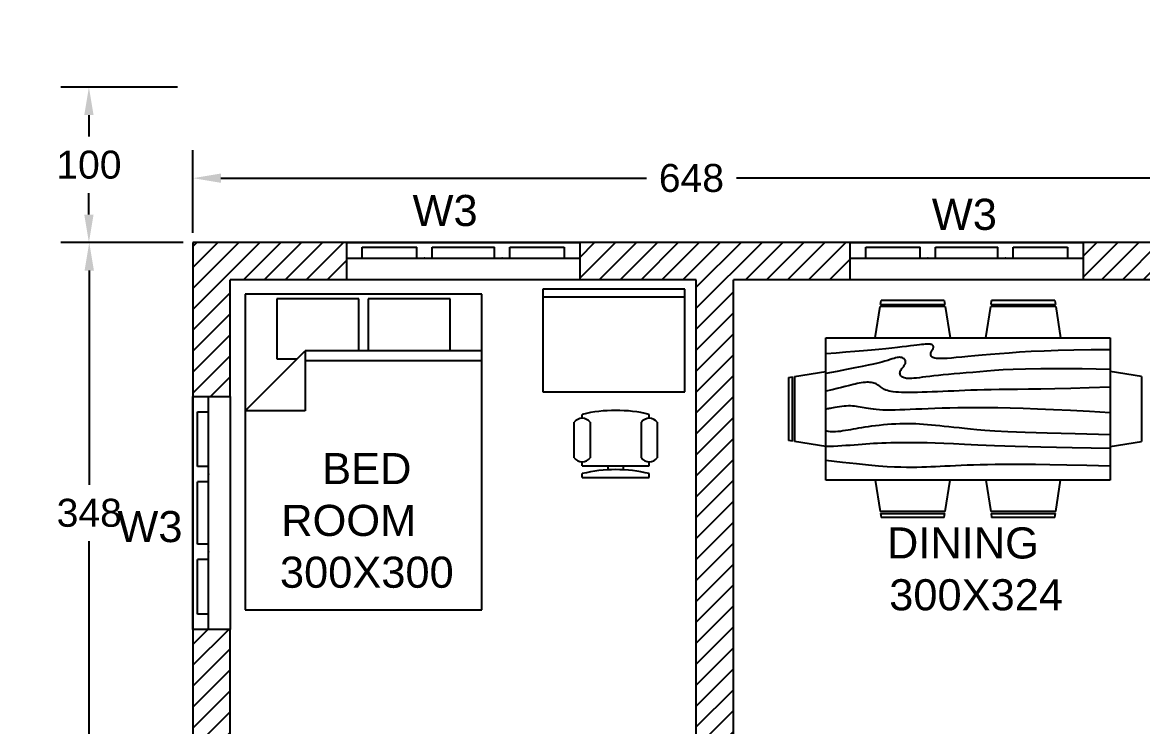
# Model space of a CAD drawing. Header units: inches. Extents: x -2903 to 3367, y -161 to 1064.
# Drawn here: x 665.08 to 672.29, y 573.2 to 577.73 of the extents above; entities that cross this region are included whole.
import ezdxf

# ---------------------------------------------------------------- set-up
doc = ezdxf.new("R2010")
doc.units = ezdxf.units.IN
doc.header["$MEASUREMENT"] = 0
doc.styles.get("Standard").update_dxf_attribs({"font": 'arial.ttf'})
doc.dimstyles.get("Standard").update_dxf_attribs({"dimtxt": 0.18, "dimasz": 0.18, "dimexe": 0.18, "dimexo": 0.0625, "dimgap": 0.09, "dimtad": 0, "dimtih": 1, "dimtoh": 1, "dimdec": 0, "dimlfac": 100, "dimzin": 0, "dimdsep": 46, "dimtxsty": 'Standard', "dimcen": 0.09, "dimadec": 0, "dimazin": 0, "dimtfac": 1, "dimtdec": 0, "dimtofl": 0, "dimtmove": 0, "dimatfit": 3, "dimfxl": 1, "dimtolj": 1, "dimtzin": 0, "dimarcsym": 0})

# ---------------------------------------------------------------- blocks, each defined once
blk = doc.blocks.new('*D625')
at = {"color": 0, "lineweight": -2, "transparency": 16777216}
for p, q in [((666.1113, 576.3124), (665.3261, 576.3124)), ((665.5061, 576.1324), (665.5061, 574.7543)), ((665.5061, 573.0124), (665.5061, 574.3904)), ((666.1113, 572.8324), (665.3261, 572.8324))]:
    blk.add_line(p, q, dxfattribs=at)
at = {"color": 0, "transparency": 16777216}
for points in [[(665.4761, 576.1324), (665.5361, 576.1324), (665.5061, 576.3124)], [(665.4761, 573.0124), (665.5361, 573.0124), (665.5061, 572.8324)]]:
    blk.add_solid(points, dxfattribs=at)
at = {"layer": 'Defpoints', "color": 0, "transparency": 16777216}
for p in [(665.5061, 576.3124), (666.1738, 576.3124), (666.1738, 572.8324)]:
    blk.add_point(p, dxfattribs=at)
at = {"color": 0, "transparency": 16777216, "insert": (665.5061, 574.5724), "char_height": 0.18, "attachment_point": 5}
blk.add_mtext('\\A1;348', dxfattribs=at)
blk = doc.blocks.new('*D626')
at = {"color": 0, "lineweight": -2, "transparency": 16777216}
for p, q in [((666.1738, 576.3749), (666.1738, 576.9068)), ((672.6538, 576.3749), (672.6538, 576.9068)), ((666.3538, 576.7268), (669.0926, 576.7268)), ((672.4738, 576.7268), (669.6717, 576.7268))]:
    blk.add_line(p, q, dxfattribs=at)
at = {"color": 0, "transparency": 16777216}
for points in [[(666.3538, 576.7568), (666.3538, 576.6968), (666.1738, 576.7268)], [(672.4738, 576.7568), (672.4738, 576.6968), (672.6538, 576.7268)]]:
    blk.add_solid(points, dxfattribs=at)
at = {"layer": 'Defpoints', "color": 0, "transparency": 16777216}
for p in [(666.1738, 576.7268), (666.1738, 576.3124), (672.6538, 576.3124)]:
    blk.add_point(p, dxfattribs=at)
at = {"color": 0, "transparency": 16777216, "insert": (669.3822, 576.7268), "char_height": 0.18, "attachment_point": 5}
blk.add_mtext('\\A1;648', dxfattribs=at)
blk = doc.blocks.new('*D615')
at = {"color": 0, "lineweight": -2, "transparency": 16777216}
for p, q in [((666.0745, 577.3124), (665.324, 577.3124)), ((665.504, 577.1324), (665.504, 576.9943)), ((665.504, 576.4924), (665.504, 576.6305)), ((666.1113, 576.3124), (665.324, 576.3124))]:
    blk.add_line(p, q, dxfattribs=at)
at = {"color": 0, "transparency": 16777216}
for points in [[(665.474, 577.1324), (665.534, 577.1324), (665.504, 577.3124)], [(665.474, 576.4924), (665.534, 576.4924), (665.504, 576.3124)]]:
    blk.add_solid(points, dxfattribs=at)
at = {"layer": 'Defpoints', "color": 0, "transparency": 16777216}
for p in [(665.504, 577.3124), (666.137, 577.3124), (666.1738, 576.3124)]:
    blk.add_point(p, dxfattribs=at)
at = {"color": 0, "transparency": 16777216, "insert": (665.504, 576.8124), "char_height": 0.18, "attachment_point": 5}
blk.add_mtext('\\A1;100', dxfattribs=at)

msp = doc.modelspace()

# ---------------------------------------------------------------- hatches: boundary and pattern name
h = msp.add_hatch()
h.set_pattern_fill('ANSI31', color=256, scale=0.03, style=0)
h.set_pattern_definition([(45, (-1200.15947, -1210.70608), (-0.067351921, 0.067351921), [])])
h.paths.add_polyline_path([(673.7938, 577.3124), (674.0338, 577.3124), (674.0338, 577.0724), (673.7938, 577.0724)])
h.paths.add_polyline_path([(668.8138, 568.8424), (669.0538, 568.8424), (669.0538, 568.3924), (669.8038, 568.3924), (669.8038, 568.1524), (668.8138, 568.1524)])
h.paths.add_polyline_path([(666.1738, 576.3124), (667.1638, 576.3124), (667.1638, 576.0724), (666.4138, 576.0724), (666.4138, 575.3224), (666.1738, 575.3224)])
h.paths.add_polyline_path([(666.7738, 571.5724), (667.0138, 571.5724), (667.0138, 571.0324), (670.7138, 571.0324), (670.7138, 570.7924), (669.0538, 570.7924), (669.0538, 570.3424), (668.8138, 570.3424), (668.8138, 570.7924), (666.7738, 570.7924)])
h.paths.add_polyline_path([(675.8938, 577.3124), (676.1338, 577.3124), (676.1338, 576.1724), (675.8938, 576.1724)])
h.paths.add_polyline_path([(672.6538, 577.3124), (672.8938, 577.3124), (672.8938, 574.6724), (672.6538, 574.6724), (672.6538, 576.0724), (671.9038, 576.0724), (671.9038, 576.3124), (672.6538, 576.3124)])
h.paths.add_polyline_path([(668.6638, 576.3124), (670.4038, 576.3124), (670.4038, 576.0724), (669.6538, 576.0724), (669.6538, 572.8324), (669.4138, 572.8324), (669.4138, 576.0724), (668.6638, 576.0724)])
h.paths.add_polyline_path([(673.6938, 573.1689, 0.018332), (673.6938, 573.1919), (673.6938, 573.5324), (672.6538, 573.5324), (672.6538, 573.7724), (675.8938, 573.7724), (675.8938, 574.6724), (676.1338, 574.6724), (676.1338, 573.2424), (675.8938, 573.2424), (675.8938, 573.5324), (673.9338, 573.5324), (673.9338, 571.9924), (673.1938, 571.9924), (673.1938, 572.2324), (673.6938, 572.2324)])
h.paths.add_polyline_path([(675.2938, 571.9924), (674.7338, 571.9924), (674.7338, 572.2324), (675.8938, 572.2324), (675.8938, 572.5224), (676.1338, 572.5224), (676.1338, 571.9924), (675.5338, 571.9924), (675.5338, 570.9424), (675.2938, 570.9424)])
h.paths.add_polyline_path([(672.0538, 572.2324), (672.2938, 572.2324), (672.2938, 568.3924), (674.2438, 568.3924), (674.2438, 568.1524), (672.0538, 568.1524)])
h.paths.add_polyline_path([(675.2938, 569.4424), (675.5338, 569.4424), (675.5338, 568.1524), (675.2938, 568.1524), (675.2938, 568.3924)])
h.paths.add_polyline_path([(676.5671, 567.0956), (675.708, 567.0956), (675.708, 567.4666), (676.5671, 567.4666)], flags=9)
h.paths.add_polyline_path([(675.1011, 565.7124), (674.2419, 565.7124), (674.2419, 566.0833), (675.1011, 566.0833)], flags=9)
h.paths.add_polyline_path([(672.3326, 565.7288), (671.4735, 565.7288), (671.4735, 566.0998), (672.3326, 566.0998)], flags=9)
h.paths.add_polyline_path([(669.8511, 565.7288), (668.9919, 565.7288), (668.9919, 566.0997), (669.8511, 566.0997)], flags=9)
h.paths.add_polyline_path([(667.9055, 569.2856), (667.0463, 569.2856), (667.0463, 569.6566), (667.9055, 569.6566)], flags=9)
h.paths.add_polyline_path([(667.9155, 567.0956), (667.0563, 567.0956), (667.0563, 567.4666), (667.9155, 567.4666)], flags=9)
h.paths.add_polyline_path([(668.221, 565.7288), (667.3619, 565.7288), (667.3619, 566.0997), (668.221, 566.0997)], flags=9)
h.paths.add_polyline_path([(665.948, 571.6256), (665.0889, 571.6256), (665.0889, 571.9966), (665.948, 571.9966)], flags=9)
h.paths.add_polyline_path([(665.935, 574.3857), (665.0758, 574.3857), (665.0758, 574.7566), (665.935, 574.7566)], flags=9)
h.paths.add_polyline_path([(665.9593, 570.1619), (665.1001, 570.1619), (665.1001, 570.5328), (665.9593, 570.5328)], flags=9)
h.paths.add_polyline_path([(677.2745, 574.4657), (676.4154, 574.4657), (676.4154, 574.8366), (677.2745, 574.8366)], flags=9)
h.paths.add_polyline_path([(677.2059, 571.4805), (676.3468, 571.4805), (676.3468, 571.8514), (677.2059, 571.8514)], flags=9)
h.paths.add_polyline_path([(677.6121, 569.8857), (676.753, 569.8857), (676.753, 570.2566), (677.6121, 570.2566)], flags=9)
h.paths.add_polyline_path([(675.0295, 567.7908), (674.5104, 567.7908), (674.5104, 568.2029), (675.0295, 568.2029)], flags=9)
h.paths.add_polyline_path([(674.6256, 564.1075), (668.2275, 564.1075), (668.2275, 564.9317), (674.6256, 564.9317)], flags=9)
h.paths.add_polyline_path([(675.0535, 560.9189), (671.4435, 560.9189), (671.4435, 562.8502), (675.0535, 562.8502)], flags=9)
h.paths.add_polyline_path([(678.2609, 560.6104), (675.7627, 560.6104), (675.7627, 562.8502), (678.2609, 562.8502)], flags=9)
h.paths.add_polyline_path([(670.9423, 562.3338), (668.8493, 562.3338), (668.8493, 562.8676), (670.9423, 562.8676)], flags=25)
h.paths.add_polyline_path([(670.9423, 562.3338), (668.8493, 562.3338), (668.8493, 562.8676), (670.9423, 562.8676)], flags=25)
h.paths.add_polyline_path([(675.1928, 577.3167), (674.7201, 577.3167), (674.7201, 577.7288), (675.1928, 577.7288)], flags=9)
h.paths.add_polyline_path([(666.7624, 571.6972), (666.4761, 571.6972), (666.4761, 572.1093), (666.7624, 572.1093)], flags=9)
h.paths.add_polyline_path([(676.4279, 572.6315), (676.1415, 572.6315), (676.1415, 573.0436), (676.4279, 573.0436)], flags=9)
h.paths.add_polyline_path([(668.7965, 569.3639), (668.2774, 569.3639), (668.2774, 569.7761), (668.7965, 569.7761)], flags=9)
h.paths.add_polyline_path([(666.1597, 574.2749), (665.6406, 574.2749), (665.6406, 574.6871), (666.1597, 574.6871)], flags=9)
h.paths.add_polyline_path([(668.0595, 576.3088), (667.5404, 576.3088), (667.5404, 576.7209), (668.0595, 576.7209)], flags=9)
h.paths.add_polyline_path([(671.4021, 576.2841), (670.883, 576.2841), (670.883, 576.6962), (671.4021, 576.6962)], flags=9)
h.paths.add_polyline_path([(676.6375, 575.1484), (676.1184, 575.1484), (676.1184, 575.5606), (676.6375, 575.5606)], flags=9)
h.paths.add_polyline_path([(676.0493, 570.0154), (675.5302, 570.0154), (675.5302, 570.4275), (676.0493, 570.4275)], flags=9)
h.paths.add_polyline_path([(674.5583, 571.8955), (674.1012, 571.8955), (674.1012, 572.3076), (674.5583, 572.3076)], flags=9)
h.paths.add_polyline_path([(673.5454, 576.9734), (673.0882, 576.9734), (673.0882, 577.3855), (673.5454, 577.3855)], flags=9)
h.paths.add_polyline_path([(673.0231, 574.0076), (672.5659, 574.0076), (672.5659, 574.4197), (673.0231, 574.4197)], flags=9)
h.paths.add_polyline_path([(672.9138, 571.8854), (672.4566, 571.8854), (672.4566, 572.2975), (672.9138, 572.2975)], flags=9)
h.paths.add_polyline_path([(669.1567, 572.792), (668.6995, 572.792), (668.6995, 573.2042), (669.1567, 573.2042)], flags=9)
h.paths.add_polyline_path([(671.3532, 567.6965), (670.6323, 567.6965), (670.6323, 568.1087), (671.3532, 568.1087)], flags=9)
h.paths.add_polyline_path([(671.5867, 570.6707), (671.2694, 570.6707), (671.2694, 571.0828), (671.5867, 571.0828)], flags=9)
h.paths.add_polyline_path([(667.8021, 571.2078), (667.159, 571.2078), (667.159, 571.6199), (667.8021, 571.6199)], flags=9)
h.paths.add_polyline_path([(675.1286, 572.485), (673.9099, 572.485), (673.9099, 573.2313), (675.1286, 573.2313)], flags=25)
h.paths.add_polyline_path([(675.0368, 574.9665), (673.7104, 574.9665), (673.7104, 575.7128), (675.0368, 575.7128)], flags=9)
h.paths.add_polyline_path([(669.125, 573.2291), (667.5037, 573.2291), (667.5037, 573.9754), (669.125, 573.9754)], flags=9)
h.paths.add_polyline_path([(671.8455, 573.8328), (670.617, 573.8328), (670.617, 574.5791), (671.8455, 574.5791)], flags=9)
h.paths.add_polyline_path([(671.9747, 569.1321), (670.7473, 569.1321), (670.7473, 569.8784), (671.9747, 569.8784)], flags=9)
h.paths.add_polyline_path([(674.5985, 570.6684), (672.9772, 570.6684), (672.9772, 571.4147), (674.5985, 571.4147)], flags=9)
h.paths.add_polyline_path([(672.6091, 567.0312), (671.3896, 567.0312), (671.3896, 567.7775), (672.6091, 567.7775)], flags=9)
h.paths.add_polyline_path([(667.8138, 573.0724), (667.8138, 572.8324), (668.5138, 572.8324), (668.5138, 573.0724)])
h.paths.add_polyline_path([(667.0138, 573.0724), (667.0138, 572.2924), (666.7738, 572.2924), (666.7738, 572.8324), (666.1738, 572.8324), (666.1738, 573.8224), (666.4138, 573.8224), (666.4138, 573.0724)])

# ---------------------------------------------------------------- linework, layer by layer
for p, q in [((672.6538, 576.3124), (666.1738, 576.3124)), ((666.1738, 576.3124), (666.1738, 572.8324)), ((669.4138, 576.0724), (666.4138, 576.0724)), ((666.4138, 575.3224), (666.4138, 576.0724)), ((669.4138, 572.8324), (669.4138, 576.0724)), ((669.6538, 572.8324), (669.6538, 576.0724)), ((672.6538, 576.0724), (669.6538, 576.0724)), ((666.4138, 573.0724), (666.4138, 573.8224))]:
    msp.add_line(p, q)
at = {"color": 30}
for p, q in [((667.1638, 576.3124), (668.6638, 576.3124)), ((667.1638, 576.0724), (667.1638, 576.3124)), ((667.2638, 576.2824), (667.6138, 576.2824)), ((667.2638, 576.2124), (667.2638, 576.2824)), ((667.6138, 576.2124), (667.6138, 576.2824)), ((667.7138, 576.2824), (668.1138, 576.2824)), ((667.7138, 576.2124), (667.7138, 576.2824)), ((668.1138, 576.2124), (668.1138, 576.2824)), ((668.2138, 576.2824), (668.5638, 576.2824)), ((668.2138, 576.2124), (668.2138, 576.2824)), ((668.5638, 576.2824), (668.5638, 576.2124)), ((668.6638, 576.3124), (668.6638, 576.0724)), ((670.4038, 576.3124), (671.9038, 576.3124)), ((670.4038, 576.0724), (670.4038, 576.3124)), ((670.5038, 576.2824), (670.8538, 576.2824)), ((670.5038, 576.2124), (670.5038, 576.2824)), ((670.8538, 576.2124), (670.8538, 576.2824)), ((670.9538, 576.2824), (671.3538, 576.2824)), ((670.9538, 576.2124), (670.9538, 576.2824)), ((671.3538, 576.2124), (671.3538, 576.2824)), ((671.4538, 576.2824), (671.8038, 576.2824)), ((671.4538, 576.2124), (671.4538, 576.2824)), ((671.8038, 576.2824), (671.8038, 576.2124)), ((671.9038, 576.3124), (671.9038, 576.0724)), ((667.1638, 576.2124), (668.6638, 576.2124)), ((670.4038, 576.2124), (671.9038, 576.2124)), ((668.6638, 576.0724), (667.1638, 576.0724)), ((671.9038, 576.0724), (670.4038, 576.0724)), ((666.1738, 573.8224), (666.1738, 575.3224)), ((666.1738, 575.3224), (666.4138, 575.3224)), ((666.2738, 573.8224), (666.2738, 575.3224)), ((666.4138, 575.3224), (666.4138, 573.8224)), ((666.2038, 574.8724), (666.2038, 575.2224)), ((666.2038, 575.2224), (666.2738, 575.2224)), ((666.2738, 574.8724), (666.2038, 574.8724)), ((666.2038, 574.3724), (666.2038, 574.7724)), ((666.2738, 574.7724), (666.2038, 574.7724)), ((666.2738, 574.3724), (666.2038, 574.3724)), ((666.2038, 573.9224), (666.2038, 574.2724)), ((666.2738, 574.2724), (666.2038, 574.2724)), ((666.2738, 573.9224), (666.2038, 573.9224)), ((666.4138, 573.8224), (666.1738, 573.8224))]:
    msp.add_line(p, q, dxfattribs=at)
at = {"color": 22, "linetype": 'Continuous'}
for p, q in [((668.0334, 575.9811), (666.5094, 575.9811)), ((666.5094, 575.9811), (666.5094, 573.9491)), ((668.0334, 573.9491), (668.0334, 575.9811)), ((669.3397, 576.0116), (668.4253, 576.0116)), ((668.4253, 576.0116), (668.4253, 575.3512)), ((669.3397, 575.3512), (669.3397, 576.0116)), ((666.7126, 575.9507), (666.7126, 575.5646)), ((667.241, 575.9507), (666.7126, 575.9507)), ((667.241, 575.6154), (667.241, 575.9507)), ((667.3019, 575.9507), (667.3019, 575.6154)), ((667.8302, 575.9507), (667.3019, 575.9507)), ((667.8302, 575.6154), (667.8302, 575.9507)), ((669.3397, 575.9608), (668.4253, 575.9608)), ((670.5996, 575.9144), (670.6036, 575.9398)), ((670.5996, 575.9144), (671.0139, 575.9144)), ((671.01, 575.9398), (670.6036, 575.9398)), ((671.01, 575.9398), (671.014, 575.9144)), ((671.3108, 575.9144), (671.3148, 575.9398)), ((671.3108, 575.9144), (671.7251, 575.9144)), ((671.7212, 575.9398), (671.3148, 575.9398)), ((671.7212, 575.9398), (671.7252, 575.9144)), ((670.5659, 575.6984), (670.5976, 575.9017)), ((671.0159, 575.9017), (670.5975, 575.9017)), ((671.0159, 575.9017), (671.0477, 575.6984)), ((671.2771, 575.6984), (671.3088, 575.9017)), ((671.7271, 575.9017), (671.3087, 575.9017)), ((671.7271, 575.9017), (671.7589, 575.6984)), ((670.248, 575.6985), (672.0768, 575.6985)), ((670.248, 574.7841), (670.248, 575.6985)), ((672.0768, 575.6985), (672.0768, 574.7841)), ((666.5094, 575.2293), (666.8955, 575.6154)), ((668.0334, 575.6154), (666.8955, 575.6154)), ((666.8955, 575.6154), (666.8955, 575.2293)), ((666.7126, 575.5646), (666.8447, 575.5646)), ((666.8955, 575.5544), (668.0334, 575.5544)), ((670.0448, 575.4504), (670.2481, 575.4822)), ((672.28, 575.4504), (672.0767, 575.4822)), ((670.0067, 575.4445), (670.0321, 575.4484)), ((670.0067, 575.4445), (670.0067, 575.0381)), ((670.0321, 575.0341), (670.0321, 575.4484)), ((670.0448, 575.4503), (670.0448, 575.032)), ((672.28, 575.4503), (672.28, 575.032)), ((668.4253, 575.3512), (669.3397, 575.3512)), ((666.8955, 575.2293), (666.5094, 575.2293)), ((668.6792, 575.1814), (668.6792, 575.2068)), ((669.111, 575.1814), (669.111, 575.2068)), ((668.6284, 574.9274), (668.6284, 575.156)), ((668.73, 575.156), (668.73, 574.9274)), ((669.0602, 574.9274), (669.0602, 575.156)), ((669.1618, 575.156), (669.1618, 574.9274)), ((670.0321, 575.0341), (670.0067, 575.0381)), ((670.2481, 575.0004), (670.0448, 575.0321)), ((672.0767, 575.0004), (672.28, 575.0321)), ((668.6792, 574.8766), (668.6792, 574.902)), ((669.111, 574.8766), (669.111, 574.902)), ((668.6792, 574.8766), (669.111, 574.8766)), ((668.6792, 574.8004), (668.6792, 574.8258)), ((668.8443, 574.8766), (668.8443, 574.8496)), ((668.9459, 574.8501), (668.9459, 574.8766)), ((669.111, 574.8004), (669.111, 574.8258)), ((668.6792, 574.8004), (669.111, 574.8004)), ((672.0768, 574.7841), (670.248, 574.7841)), ((670.5659, 574.7841), (670.5976, 574.5809)), ((671.0159, 574.5809), (671.0477, 574.7841)), ((671.2771, 574.7841), (671.3088, 574.5809)), ((671.7271, 574.5809), (671.7589, 574.7841)), ((671.0159, 574.5809), (670.5975, 574.5809)), ((670.5996, 574.5682), (671.0139, 574.5682)), ((670.5996, 574.5682), (670.6036, 574.5428)), ((671.01, 574.5428), (670.6036, 574.5428)), ((671.01, 574.5428), (671.014, 574.5682)), ((671.7271, 574.5809), (671.3087, 574.5809)), ((671.3108, 574.5682), (671.7251, 574.5682)), ((671.3108, 574.5682), (671.3148, 574.5428)), ((671.7212, 574.5428), (671.3148, 574.5428)), ((671.7212, 574.5428), (671.7252, 574.5682)), ((666.5094, 573.9491), (668.0334, 573.9491))]:
    msp.add_line(p, q, dxfattribs=at)
for points in [[(672.0768, 575.6223), (671.9543, 575.6217), (671.8433, 575.6201), (671.7429, 575.6176), (671.652, 575.6143), (671.5697, 575.6105), (671.495, 575.6062), (671.427, 575.6016), (671.3645, 575.5969), (671.3069, 575.5921), (671.2539, 575.5875), (671.2055, 575.583), (671.1615, 575.5789), (671.1219, 575.5751), (671.0867, 575.5719), (671.0557, 575.5692), (671.029, 575.5672), (671.0065, 575.566), (670.9876, 575.5656), (670.9722, 575.5658), (670.9597, 575.5667), (670.9498, 575.5682), (670.9421, 575.5702), (670.9362, 575.5727), (670.9317, 575.5757), (670.9282, 575.5791), (670.9256, 575.5828), (670.9239, 575.5867), (670.923, 575.5908), (670.9227, 575.595), (670.923, 575.5992), (670.924, 575.6034), (670.9253, 575.6075), (670.9271, 575.6113), (670.9291, 575.615), (670.9313, 575.6186), (670.9335, 575.622), (670.9356, 575.6253), (670.9375, 575.6286), (670.9391, 575.6318), (670.9401, 575.635), (670.9406, 575.6381), (670.9405, 575.6413), (670.9399, 575.6443), (670.9386, 575.6471), (670.9367, 575.6498), (670.9342, 575.6522), (670.9311, 575.6544), (670.9274, 575.6561), (670.9232, 575.6575), (670.9181, 575.6585), (670.9122, 575.6591), (670.9052, 575.6593), (670.8971, 575.6591), (670.8876, 575.6585), (670.8766, 575.6575), (670.8639, 575.6561), (670.8495, 575.6544), (670.833, 575.6522), (670.814, 575.6497), (670.7924, 575.6469), (670.7677, 575.6438), (670.7397, 575.6404), (670.708, 575.6367), (670.6724, 575.6329), (670.6326, 575.6288), (670.5887, 575.6246), (670.5408, 575.6202), (670.4892, 575.6157), (670.4339, 575.6111), (670.3752, 575.6064), (670.3132, 575.6016), (670.248, 575.5969)], [(672.0768, 575.4953), (671.8984, 575.4989), (671.751, 575.5005), (671.6304, 575.5003), (671.5324, 575.4987), (671.453, 575.496), (671.3879, 575.4926), (671.333, 575.4887), (671.2841, 575.4847), (671.2378, 575.4808), (671.1935, 575.4771), (671.1512, 575.4736), (671.1109, 575.4701), (671.0728, 575.4668), (671.0369, 575.4636), (671.0032, 575.4604), (670.9719, 575.4572), (670.9429, 575.454), (670.9162, 575.4509), (670.8918, 575.448), (670.8695, 575.4453), (670.8493, 575.4429), (670.8311, 575.4408), (670.8148, 575.4392), (670.8004, 575.4381), (670.7878, 575.4376), (670.7768, 575.4377), (670.7673, 575.4383), (670.7592, 575.4395), (670.7522, 575.4411), (670.7463, 575.4432), (670.7412, 575.4457), (670.7369, 575.4487), (670.7333, 575.4521), (670.7302, 575.4558), (670.7278, 575.4598), (670.7261, 575.4641), (670.7251, 575.4685), (670.7247, 575.4731), (670.7252, 575.4778), (670.7264, 575.4826), (670.7283, 575.4873), (670.7309, 575.4921), (670.734, 575.4969), (670.7375, 575.5016), (670.7411, 575.5064), (670.7448, 575.5112), (670.7484, 575.5159), (670.7518, 575.5207), (670.7547, 575.5254), (670.7572, 575.5302), (670.7592, 575.5349), (670.7605, 575.5395), (670.7611, 575.544), (670.761, 575.5484), (670.76, 575.5526), (670.7581, 575.5567), (670.7552, 575.5605), (670.7515, 575.5641), (670.7468, 575.5672), (670.7414, 575.5699), (670.7354, 575.572), (670.7286, 575.5733), (670.7214, 575.5739), (670.7137, 575.5736), (670.7055, 575.5723), (670.6965, 575.5701), (670.6864, 575.5671), (670.6749, 575.5634), (670.6615, 575.559), (670.6459, 575.5541), (670.6278, 575.5487), (670.6068, 575.5429), (670.5824, 575.5368), (670.5538, 575.5302), (670.5203, 575.5229), (670.481, 575.5147), (670.4349, 575.5055), (670.3813, 575.4951), (670.3193, 575.4833), (670.248, 575.4699)], [(672.0768, 575.381), (671.9426, 575.3768), (671.8246, 575.3736), (671.7211, 575.3713), (671.6304, 575.3696), (671.551, 575.3684), (671.4812, 575.3676), (671.4192, 575.3669), (671.3635, 575.3662), (671.3125, 575.3653), (671.2655, 575.3642), (671.2219, 575.363), (671.1812, 575.3617), (671.1427, 575.3602), (671.106, 575.3587), (671.0704, 575.3572), (671.0354, 575.3556), (671.0005, 575.354), (670.9659, 575.3525), (670.932, 575.351), (670.8989, 575.3498), (670.867, 575.3487), (670.8366, 575.3478), (670.8079, 575.3473), (670.7814, 575.3471), (670.7572, 575.3473), (670.7352, 575.3479), (670.7154, 575.3489), (670.6975, 575.3503), (670.6816, 575.3521), (670.6674, 575.3543), (670.6548, 575.3568), (670.6438, 575.3598), (670.6342, 575.3632), (670.6257, 575.3669), (670.6182, 575.3708), (670.6115, 575.3749), (670.6055, 575.3791), (670.5998, 575.3833), (670.5943, 575.3875), (670.5888, 575.3916), (670.5831, 575.3954), (670.5772, 575.399), (670.5709, 575.4024), (670.5642, 575.4053), (670.557, 575.4079), (670.5492, 575.41), (670.5408, 575.4116), (670.5316, 575.4127), (670.5217, 575.4132), (670.5111, 575.4132), (670.4998, 575.4125), (670.488, 575.4114), (670.4756, 575.4098), (670.4629, 575.4077), (670.4498, 575.4051), (670.4364, 575.4021), (670.4226, 575.3988), (670.4078, 575.3949), (670.3911, 575.3904), (670.3716, 575.3852), (670.3483, 575.3792), (670.3206, 575.3724), (670.2874, 575.3645), (670.248, 575.3556)], [(672.0768, 575.2159), (671.9445, 575.2245), (671.8233, 575.2316), (671.7124, 575.2371), (671.6109, 575.2414), (671.518, 575.2445), (671.433, 575.2467), (671.3549, 575.248), (671.283, 575.2487), (671.2166, 575.2488), (671.1551, 575.2486), (671.0981, 575.2479), (671.0452, 575.247), (670.996, 575.2458), (670.95, 575.2444), (670.9068, 575.2429), (670.8661, 575.2413), (670.8274, 575.2397), (670.7907, 575.2382), (670.756, 575.2369), (670.7235, 575.2357), (670.6929, 575.2349), (670.6646, 575.2344), (670.6383, 575.2344), (670.6142, 575.2349), (670.5922, 575.236), (670.5722, 575.2376), (670.5539, 575.2395), (670.5372, 575.2418), (670.5217, 575.2443), (670.5073, 575.2468), (670.4938, 575.2494), (670.4808, 575.2519), (670.4683, 575.2541), (670.456, 575.2562), (670.4438, 575.2579), (670.4316, 575.2593), (670.4192, 575.2603), (670.4064, 575.2608), (670.3931, 575.2608), (670.3792, 575.2603), (670.3646, 575.2593), (670.3496, 575.2577), (670.3346, 575.2558), (670.3201, 575.2537), (670.3064, 575.2515), (670.294, 575.2493), (670.2832, 575.2473), (670.2745, 575.2455), (670.2681, 575.2441), (670.2636, 575.2431), (670.2606, 575.2423), (670.2584, 575.2418), (670.2566, 575.2415), (670.2547, 575.2413), (670.252, 575.2413), (670.248, 575.2413)], [(672.0768, 575.0762), (671.8529, 575.0809), (671.6725, 575.0857), (671.5299, 575.0904), (671.4192, 575.095), (671.3345, 575.0995), (671.27, 575.1039), (671.2199, 575.1081), (671.1783, 575.1122), (671.1403, 575.116), (671.1047, 575.1197), (671.0713, 575.1232), (671.0398, 575.1264), (671.0099, 575.1295), (670.9814, 575.1324), (670.954, 575.1351), (670.9274, 575.1376), (670.9015, 575.1398), (670.8761, 575.1419), (670.8509, 575.1436), (670.8258, 575.145), (670.8008, 575.146), (670.7756, 575.1465), (670.7502, 575.1465), (670.7242, 575.146), (670.6978, 575.1449), (670.671, 575.1433), (670.6442, 575.1413), (670.6176, 575.1389), (670.5915, 575.1362), (670.5662, 575.1332), (670.5419, 575.1301), (670.5189, 575.127), (670.4975, 575.1238), (670.4774, 575.1206), (670.4585, 575.1175), (670.4405, 575.1144), (670.4233, 575.1114), (670.4066, 575.1084), (670.3902, 575.1055), (670.3739, 575.1026), (670.3576, 575.0999), (670.3413, 575.0976), (670.3251, 575.0957), (670.309, 575.0946), (670.2931, 575.0944), (670.2776, 575.0953), (670.2626, 575.0977), (670.248, 575.1016)], [(672.0768, 574.9873), (671.833, 574.992), (671.6315, 574.9967), (671.4668, 575.0012), (671.3336, 575.0055), (671.2265, 575.0095), (671.1401, 575.0132), (671.069, 575.0164), (671.0079, 575.019), (670.9522, 575.0211), (670.9007, 575.0227), (670.8533, 575.0237), (670.8094, 575.0243), (670.769, 575.0245), (670.7317, 575.0244), (670.6971, 575.0239), (670.665, 575.0233), (670.6351, 575.0224), (670.6069, 575.0213), (670.5803, 575.02), (670.5547, 575.0186), (670.5297, 575.0171), (670.5051, 575.0154), (670.4805, 575.0136), (670.4554, 575.0116), (670.4297, 575.0096), (670.4034, 575.0076), (670.3768, 575.0056), (670.3501, 575.0038), (670.3237, 575.0023), (670.2977, 575.0011), (670.2724, 575.0003), (670.248, 575)], [(672.0768, 574.873), (671.9266, 574.8772), (671.7982, 574.8803), (671.689, 574.8825), (671.5962, 574.8838), (671.5172, 574.8845), (671.4495, 574.8846), (671.3903, 574.8842), (671.337, 574.8836), (671.2874, 574.8827), (671.2409, 574.8816), (671.1972, 574.8804), (671.1562, 574.8791), (671.1176, 574.8776), (671.0812, 574.8761), (671.0468, 574.8746), (671.0142, 574.873), (670.9832, 574.8714), (670.9532, 574.8699), (670.9238, 574.8685), (670.8945, 574.8673), (670.8647, 574.8663), (670.834, 574.8657), (670.8018, 574.8654), (670.7676, 574.8656), (670.7308, 574.8663), (670.6896, 574.8678), (670.6422, 574.8704), (670.5868, 574.8744), (670.5215, 574.8802), (670.4445, 574.888), (670.354, 574.8982), (670.248, 574.9111)]]:
    msp.add_lwpolyline(points, dxfattribs=at)
for centre, radius, start, end in [((668.8951, 574.3019), 0.9303, 76.5803, 103.4197), ((668.6792, 575.1179), 0.0635, 36.8699, 143.1301), ((669.111, 575.1179), 0.0635, 36.8699, 143.1301), ((668.6792, 574.9655), 0.0635, 216.8699, 323.1301), ((669.111, 574.9655), 0.0635, 216.8699, 323.1301), ((668.8951, 573.9209), 0.9303, 76.5803, 103.4197)]:
    msp.add_arc(centre, radius, start, end, dxfattribs=at)
at = {"color": 30}
for p in [(667.6638, 576.2124), (668.1638, 576.2124), (670.9038, 576.2124), (671.4038, 576.2124), (666.2738, 574.8224), (666.2738, 574.3224)]:
    msp.add_point(p, dxfattribs=at)

# ---------------------------------------------------------------- texts
at = {"char_height": 0.2, "attachment_point": 3}
for s, insert in [('W3', (668.0061, 576.6188)), ('W3', (671.3487, 576.5941)), ('\\pxqc;BED ROOM    300X300', (668.0334, 574.9581)), ('W3', (666.1063, 574.585)), ('DINING   300X324', (671.7739, 574.4796))]:
    msp.add_mtext_dynamic_manual_height_columns(s, width=1.481108, gutter_width=12.5, heights=[0], dxfattribs=dict(at, insert=insert))

# ---------------------------------------------------------------- dimensions: what is measured, and where the dimension line sits
for base, p1, p2, picture, middle in [((665.504, 577.3124), (666.1738, 576.3124), (666.137, 577.3124), '*D615', (665.504, 576.8124)), ((665.5061, 576.3124), (666.1738, 572.8324), (666.1738, 576.3124), '*D625', (665.5061, 574.5724))]:
    dim = msp.add_linear_dim(base=base, p1=p1, p2=p2, angle=90, dimstyle='Standard')
    dim.commit()
    dim.dimension.update_dxf_attribs({"geometry": picture, "text_midpoint": middle})
dim = msp.add_linear_dim(base=(666.1738, 576.7268), p1=(672.6538, 576.3124), p2=(666.1738, 576.3124), angle=180, dimstyle='Standard')
dim.commit()
dim.dimension.update_dxf_attribs({"geometry": '*D626', "text_midpoint": (669.3822, 576.7268), "dimtype": 160})

doc.saveas('drawing.dxf')
